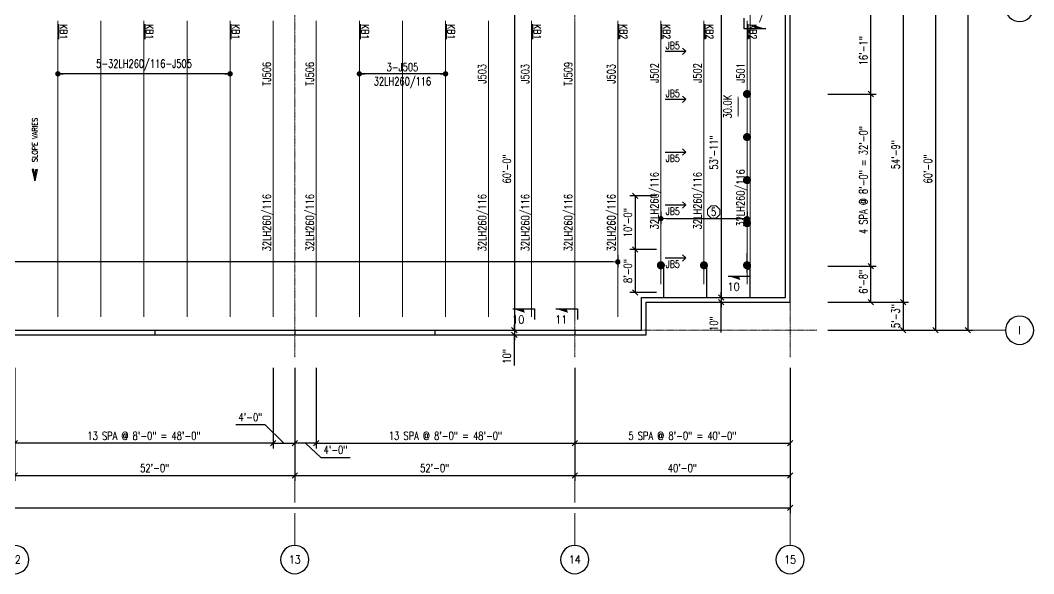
# Model space of a CAD drawing. Extents: x -14553 to 17595, y -13361 to 12610.
# Drawn here: x 6732 to 8991, y -5943 to -4708 of the extents above; entities that cross this region are included whole.
import ezdxf
from ezdxf.enums import TextEntityAlignment as Align
from ezdxf.lldxf.tags import DXFTag

# ---------------------------------------------------------------- set-up
doc = ezdxf.new("R2010")
doc.units = 0
doc.header["$LTSCALE"] = 0.5
doc.header["$MEASUREMENT"] = 0
doc.linetypes.add('CENTER', pattern=[2, 1.25, -0.25, 0.25, -0.25])
doc.layers.get('0').update_dxf_attribs({"linetype": 'CONTINUOUS'})
doc.layers.get('DEFPOINTS').update_dxf_attribs({"linetype": 'CONTINUOUS'})
for name, color, linetype in [('BRIDGING-KB', 140, 'CONTINUOUS'), ('Deck', 6, 'CONTINUOUS'), ('Grid-Bubbles', 2, 'CONTINUOUS'), ('Section-Cuts', 2, 'CONTINUOUS')]:
    doc.layers.add(name, color=color, linetype=linetype)
for name, color, linetype, lineweight in [('CMU-FAUX', 254, 'CONTINUOUS', 30), ('CMU-Walls', 254, 'CONTINUOUS', 30), ('Dim-Grid', 11, 'CONTINUOUS', 20), ('Grid-Lines', 251, 'CENTER', 5), ('Joist-Dims', 11, 'CONTINUOUS', 20), ('Joist-Marks', 50, 'CONTINUOUS', 35), ('Joists', 1, 'CONTINUOUS', 15), ('Load-Key', 140, 'CONTINUOUS', 35)]:
    doc.layers.add(name, color=color, linetype=linetype, lineweight=lineweight)
doc.layers.add('ESFR - 6in MAINS', color=7, linetype='ESFR 6 MAINS', lineweight=9, true_color=0xc6c7c4)
doc.styles.add('NORMAL', font='simplex.shx', dxfattribs={"width": 0.75})
doc.styles.add('SECTION-ARROWS', font='simplex.shx', dxfattribs={"width": 0.75})
doc.styles.add('SECTION-ATTRIB-BOLD', font='simplex.shx', dxfattribs={"width": 0.75})
doc.styles.get("Standard").update_dxf_attribs({"font": 'SIMPLEX.SHX', "width": 0.75})
tags = doc.linetypes.add('ESFR 6 MAINS', pattern='A,0.25,-0.1,0,-0.1,0.25,-0.1,0,-0.1,["(6)",Standard,S=0.05,R=0,X=-0.05,Y=-0.025],-0.1,0,-0.1', length=1.1).pattern_tags.tags
tags[18] = DXFTag(74, 10)
doc.dimstyles.new('NMBS T192', dxfattribs={"dimscale": 192, "dimtxt": 0.09375, "dimasz": 0.0625, "dimexe": 0.0625, "dimexo": 0.125, "dimgap": 0.03125, "dimtad": 1, "dimdec": 4, "dimrnd": 0.0625, "dimzin": 3, "dimdsep": 46, "dimlunit": 4, "dimtxsty": 'Standard', "dimblk1": 'OBLIQUE', "dimblk2": 'OBLIQUE', "dimsah": 1, "dimcen": -0.125, "dimclrt": 2, "dimadec": 0, "dimazin": 0, "dimtfac": 0.625, "dimtdec": 4, "dimtmove": 0, "dimatfit": 2, "dimfxl": 0.0625, "dimtvp": 0.7, "dimtolj": 1, "dimtzin": 3, "dimarcsym": 0})
doc.dimstyles.new('NMBS T192 Dots', dxfattribs={"dimscale": 192, "dimtxt": 0.09375, "dimasz": 0.0625, "dimexe": 0.0625, "dimexo": 0.125, "dimgap": 0.03125, "dimtad": 1, "dimdec": 4, "dimrnd": 0.0625, "dimzin": 3, "dimdsep": 46, "dimlunit": 4, "dimtxsty": 'Standard', "dimblk": 'DOT', "dimcen": -0.125, "dimse1": 1, "dimse2": 1, "dimclrd": 4, "dimclrt": 50, "dimadec": 0, "dimazin": 0, "dimtfac": 0.625, "dimtdec": 4, "dimtmove": 0, "dimatfit": 2, "dimldrblk": 'OBLIQUE', "dimfxl": 0.0625, "dimtvp": 0.7, "dimtolj": 1, "dimtzin": 3, "dimarcsym": 0})

# ---------------------------------------------------------------- blocks, each defined once
blk = doc.blocks.new('Grid-Bub')
at = {"color": 0}
blk.add_circle((0, 0), 0.164, dxfattribs=at)
at = {"style": 'SECTION-ATTRIB-BOLD', "width": 0.875}
blk.add_attdef('LABEL', text='', height=0.0938, dxfattribs=at).set_placement((0, 0), align=Align.MIDDLE_CENTER)
blk = doc.blocks.new('_OBLIQUE')
at = {"color": 0, "linetype": 'ByBlock'}
blk.add_line((-0.5, -0.5), (0.5, 0.5), dxfattribs=at)
blk = doc.blocks.new('*D40')
at = {"layer": 'DEFPOINTS', "color": 0, "transparency": 16777216}
for p in [(8508, -4680), (8508, -5400), (8772, -5400)]:
    blk.add_point(p, dxfattribs=at)
at = {"layer": 'Dim-Grid', "color": 0, "lineweight": -2, "transparency": 16777216}
for p, q in [((8532, -4680), (8784, -4680)), ((8772, -4680), (8772, -5400)), ((8532, -5400), (8784, -5400))]:
    blk.add_line(p, q, dxfattribs=at)
at = {"layer": 'Dim-Grid', "color": 0, "lineweight": -2, "transparency": 16777216, "xscale": 12, "yscale": 12, "zscale": 12}
for p, rotation in [((8772, -4680), 90), ((8772, -5400), 270)]:
    blk.add_blockref('_OBLIQUE', p, dxfattribs=dict(at, rotation=rotation))
at = {"layer": 'Dim-Grid', "color": 2, "transparency": 16777216, "insert": (8755.3, -5040), "char_height": 18, "attachment_point": 5, "rotation": 90}
blk.add_mtext('\\A1;60\'-0"', dxfattribs=at)
blk = doc.blocks.new('*D41')
at = {"layer": 'DEFPOINTS', "color": 0, "transparency": 16777216}
for p in [(8508, 0), (8508, -5400), (8844, -5400)]:
    blk.add_point(p, dxfattribs=at)
at = {"layer": 'Dim-Grid', "color": 0, "lineweight": -2, "transparency": 16777216}
for p, q in [((8532, 0), (8856, 0)), ((8844, 0), (8844, -5400)), ((8532, -5400), (8856, -5400))]:
    blk.add_line(p, q, dxfattribs=at)
at = {"layer": 'Dim-Grid', "color": 0, "lineweight": -2, "transparency": 16777216, "xscale": 12, "yscale": 12, "zscale": 12}
for p, rotation in [((8844, 0), 90), ((8844, -5400), 270)]:
    blk.add_blockref('_OBLIQUE', p, dxfattribs=dict(at, rotation=rotation))
at = {"layer": 'Dim-Grid', "color": 2, "transparency": 16777216, "insert": (8827.3, -2700), "char_height": 18, "attachment_point": 5, "rotation": 90}
blk.add_mtext('\\A1;450\'-0"', dxfattribs=at)
blk = doc.blocks.new('*D51')
at = {"layer": 'DEFPOINTS', "color": 0, "transparency": 16777216}
for p in [(6720, -5460), (7344, -5460), (7344, -5724)]:
    blk.add_point(p, dxfattribs=at)
at = {"layer": 'Dim-Grid', "color": 0, "lineweight": -2, "transparency": 16777216}
for p, q in [((6720, -5484), (6720, -5736)), ((7344, -5484), (7344, -5736)), ((6720, -5724), (7344, -5724))]:
    blk.add_line(p, q, dxfattribs=at)
at = {"layer": 'Dim-Grid', "color": 0, "lineweight": -2, "transparency": 16777216, "xscale": 12, "yscale": 12, "zscale": 12, "rotation": 180}
blk.add_blockref('_OBLIQUE', (6720, -5724), dxfattribs=at)
at = {"layer": 'Dim-Grid', "color": 0, "lineweight": -2, "transparency": 16777216, "xscale": 12, "yscale": 12, "zscale": 12}
blk.add_blockref('_OBLIQUE', (7344, -5724), dxfattribs=at)
at = {"layer": 'Dim-Grid', "color": 2, "transparency": 16777216, "insert": (7032, -5707.3), "char_height": 18, "attachment_point": 5}
blk.add_mtext('\\A1;52\'-0"', dxfattribs=at)
blk = doc.blocks.new('*D48')
at = {"layer": 'DEFPOINTS', "color": 0, "transparency": 16777216}
for p in [(7344, -5460), (7968, -5460), (7968, -5724)]:
    blk.add_point(p, dxfattribs=at)
at = {"layer": 'Dim-Grid', "color": 0, "lineweight": -2, "transparency": 16777216}
for p, q in [((7344, -5484), (7344, -5736)), ((7968, -5484), (7968, -5736)), ((7344, -5724), (7968, -5724))]:
    blk.add_line(p, q, dxfattribs=at)
at = {"layer": 'Dim-Grid', "color": 0, "lineweight": -2, "transparency": 16777216, "xscale": 12, "yscale": 12, "zscale": 12, "rotation": 180}
blk.add_blockref('_OBLIQUE', (7344, -5724), dxfattribs=at)
at = {"layer": 'Dim-Grid', "color": 0, "lineweight": -2, "transparency": 16777216, "xscale": 12, "yscale": 12, "zscale": 12}
blk.add_blockref('_OBLIQUE', (7968, -5724), dxfattribs=at)
at = {"layer": 'Dim-Grid', "color": 2, "transparency": 16777216, "insert": (7656, -5707.3), "char_height": 18, "attachment_point": 5}
blk.add_mtext('\\A1;52\'-0"', dxfattribs=at)
blk = doc.blocks.new('*D49')
at = {"layer": 'DEFPOINTS', "color": 0, "transparency": 16777216}
for p in [(7968, -5460), (8448, -5460), (8448, -5724)]:
    blk.add_point(p, dxfattribs=at)
at = {"layer": 'Dim-Grid', "color": 0, "lineweight": -2, "transparency": 16777216}
for p, q in [((7968, -5484), (7968, -5736)), ((8448, -5484), (8448, -5736)), ((7968, -5724), (8448, -5724))]:
    blk.add_line(p, q, dxfattribs=at)
at = {"layer": 'Dim-Grid', "color": 0, "lineweight": -2, "transparency": 16777216, "xscale": 12, "yscale": 12, "zscale": 12, "rotation": 180}
blk.add_blockref('_OBLIQUE', (7968, -5724), dxfattribs=at)
at = {"layer": 'Dim-Grid', "color": 0, "lineweight": -2, "transparency": 16777216, "xscale": 12, "yscale": 12, "zscale": 12}
blk.add_blockref('_OBLIQUE', (8448, -5724), dxfattribs=at)
at = {"layer": 'Dim-Grid', "color": 2, "transparency": 16777216, "insert": (8208, -5707.3), "char_height": 18, "attachment_point": 5}
blk.add_mtext('\\A1;40\'-0"', dxfattribs=at)
blk = doc.blocks.new('*D47')
at = {"layer": 'DEFPOINTS', "color": 0, "transparency": 16777216}
for p in [(0, -5460), (8448, -5460), (8448, -5796)]:
    blk.add_point(p, dxfattribs=at)
at = {"layer": 'Dim-Grid', "color": 0, "lineweight": -2, "transparency": 16777216}
for p, q in [((0, -5484), (0, -5808)), ((8448, -5484), (8448, -5808)), ((0, -5796), (8448, -5796))]:
    blk.add_line(p, q, dxfattribs=at)
at = {"layer": 'Dim-Grid', "color": 0, "lineweight": -2, "transparency": 16777216, "xscale": 12, "yscale": 12, "zscale": 12, "rotation": 180}
blk.add_blockref('_OBLIQUE', (0, -5796), dxfattribs=at)
at = {"layer": 'Dim-Grid', "color": 0, "lineweight": -2, "transparency": 16777216, "xscale": 12, "yscale": 12, "zscale": 12}
blk.add_blockref('_OBLIQUE', (8448, -5796), dxfattribs=at)
at = {"layer": 'Dim-Grid', "color": 2, "transparency": 16777216, "insert": (4224, -5779.3), "char_height": 18, "attachment_point": 5}
blk.add_mtext('\\A1;704\'-0"', dxfattribs=at)
blk = doc.blocks.new('*D80')
at = {"layer": 'DEFPOINTS', "color": 0, "transparency": 16777216}
for p in [(7872, -4680), (7833.4, -5400), (7872, -5400)]:
    blk.add_point(p, dxfattribs=at)
at = {"layer": 'Dim-Grid', "color": 0, "lineweight": -2, "transparency": 16777216}
blk.add_line((7833.4, -4680), (7833.4, -5400), dxfattribs=at)
at = {"layer": 'Dim-Grid', "color": 0, "lineweight": -2, "transparency": 16777216, "xscale": 12, "yscale": 12, "zscale": 12}
for p, rotation in [((7833.4, -4680), 90), ((7833.4, -5400), 270)]:
    blk.add_blockref('_OBLIQUE', p, dxfattribs=dict(at, rotation=rotation))
at = {"layer": 'Dim-Grid', "color": 2, "transparency": 16777216, "insert": (7816.7, -5040), "char_height": 18, "attachment_point": 5, "rotation": 90}
blk.add_mtext('\\A1;60\'-0"', dxfattribs=at)
blk = doc.blocks.new('*D81')
at = {"layer": 'DEFPOINTS', "color": 0, "transparency": 16777216}
for p in [(7833.4, -5410), (7850.5, -5410), (7872, -5400)]:
    blk.add_point(p, dxfattribs=at)
at = {"layer": 'Dim-Grid', "color": 0, "lineweight": -2, "transparency": 16777216}
for p, q in [((7833.4, -5400), (7833.4, -5388)), ((7833.4, -5400), (7833.4, -5410)), ((7833.4, -5400), (7833.4, -5410)), ((7833.4, -5410), (7833.4, -5422)), ((7833.4, -5478.2), (7833.4, -5410))]:
    blk.add_line(p, q, dxfattribs=at)
at = {"layer": 'Dim-Grid', "color": 0, "lineweight": -2, "transparency": 16777216, "xscale": 12, "yscale": 12, "zscale": 12}
for p, rotation in [((7833.4, -5400), 270), ((7833.4, -5410), 90)]:
    blk.add_blockref('_OBLIQUE', p, dxfattribs=dict(at, rotation=rotation))
at = {"layer": 'Dim-Grid', "color": 2, "transparency": 16777216, "insert": (7816.7, -5458.1), "char_height": 18, "attachment_point": 5, "rotation": 90}
blk.add_mtext('\\A1;10"', dxfattribs=at)
blk = doc.blocks.new('_DOT')
at = {"color": 0, "linetype": 'ByBlock'}
blk.add_line((-0.5, 0), (-1, 0), dxfattribs=at)
at = {"color": 0, "linetype": 'ByBlock', "const_width": 0.5}
blk.add_lwpolyline([(-0.25, 0, 1), (0.25, 0, 1)], format="xyb", close=True, dxfattribs=at)
blk = doc.blocks.new('*D113')
at = {"layer": 'DEFPOINTS', "color": 0, "transparency": 16777216}
for p in [(4224, -5208.4), (8064, -5208.4), (4224, -5247.5)]:
    blk.add_point(p, dxfattribs=at)
at = {"layer": 'Joist-Dims', "color": 0, "lineweight": -2, "transparency": 16777216}
for p, q in [((4224, -5232.4), (4224, -5259.5)), ((8064, -5232.4), (8064, -5259.5)), ((8052, -5247.5), (4236, -5247.5))]:
    blk.add_line(p, q, dxfattribs=at)
at = {"layer": 'Joist-Dims', "color": 0, "lineweight": -2, "transparency": 16777216, "xscale": 12, "yscale": 12, "zscale": 12, "rotation": 180}
blk.add_blockref('_DOT', (4224, -5247.5), dxfattribs=at)
at = {"layer": 'Joist-Dims', "color": 0, "lineweight": -2, "transparency": 16777216, "xscale": 12, "yscale": 12, "zscale": 12}
blk.add_blockref('_DOT', (8064, -5247.5), dxfattribs=at)
at = {"layer": 'Joist-Dims', "color": 2, "transparency": 16777216, "insert": (6191.1, -5232.5), "char_height": 18, "attachment_point": 5}
blk.add_mtext('\\A1;6', dxfattribs=at)
blk = doc.blocks.new('DOT')
at = {"color": 0, "linetype": 'ByBlock'}
blk.add_line((-0.5, 0), (-1, 0), dxfattribs=at)
at = {"color": 0, "linetype": 'ByBlock', "const_width": 0.5}
blk.add_lwpolyline([(-0.25, 0, 1), (0.25, 0, 1)], format="xyb", close=True, dxfattribs=at)
blk = doc.blocks.new('*D114')
at = {"layer": 'DEFPOINTS', "color": 0, "transparency": 16777216}
for p in [(8160, -5111.9), (8352, -5111.9), (8352, -5151)]:
    blk.add_point(p, dxfattribs=at)
at = {"layer": 'Joist-Dims', "color": 0, "lineweight": -2, "transparency": 16777216}
for p, q in [((8160, -5135.9), (8160, -5163)), ((8352, -5135.9), (8352, -5163)), ((8172, -5151), (8340, -5151))]:
    blk.add_line(p, q, dxfattribs=at)
at = {"layer": 'Joist-Dims', "color": 0, "lineweight": -2, "transparency": 16777216, "xscale": 12, "yscale": 12, "zscale": 12, "rotation": 180}
blk.add_blockref('_DOT', (8160, -5151), dxfattribs=at)
at = {"layer": 'Joist-Dims', "color": 0, "lineweight": -2, "transparency": 16777216, "xscale": 12, "yscale": 12, "zscale": 12}
blk.add_blockref('_DOT', (8352, -5151), dxfattribs=at)
at = {"layer": 'Joist-Dims', "color": 2, "transparency": 16777216, "insert": (8277.5, -5136), "char_height": 18, "attachment_point": 5}
blk.add_mtext('\\A1;5', dxfattribs=at)
blk = doc.blocks.new('*D126')
at = {"layer": 'DEFPOINTS', "color": 0, "transparency": 16777216}
for p in [(8256, -4680), (8256, -5327), (8294.6, -5327)]:
    blk.add_point(p, dxfattribs=at)
at = {"layer": 'Dim-Grid', "color": 0, "lineweight": -2, "transparency": 16777216}
blk.add_line((8294.6, -4680), (8294.6, -5327), dxfattribs=at)
at = {"layer": 'Dim-Grid', "color": 0, "lineweight": -2, "transparency": 16777216, "xscale": 12, "yscale": 12, "zscale": 12}
for p, rotation in [((8294.6, -4680), 90), ((8294.6, -5327), 270)]:
    blk.add_blockref('_OBLIQUE', p, dxfattribs=dict(at, rotation=rotation))
at = {"layer": 'Dim-Grid', "color": 2, "transparency": 16777216, "insert": (8277.9, -5003.5), "char_height": 18, "attachment_point": 5, "rotation": 90}
blk.add_mtext('\\A1;53\'-11"', dxfattribs=at)
blk = doc.blocks.new('*D127')
at = {"layer": 'DEFPOINTS', "color": 0, "transparency": 16777216}
for p in [(8256, -5327), (8277.5, -5337), (8294.6, -5337)]:
    blk.add_point(p, dxfattribs=at)
at = {"layer": 'Dim-Grid', "color": 0, "lineweight": -2, "transparency": 16777216}
for p, q in [((8294.6, -5327), (8294.6, -5315)), ((8294.6, -5327), (8294.6, -5337)), ((8294.6, -5327), (8294.6, -5337)), ((8294.6, -5337), (8294.6, -5349)), ((8294.6, -5405.2), (8294.6, -5337))]:
    blk.add_line(p, q, dxfattribs=at)
at = {"layer": 'Dim-Grid', "color": 0, "lineweight": -2, "transparency": 16777216, "xscale": 12, "yscale": 12, "zscale": 12}
for p, rotation in [((8294.6, -5327), 270), ((8294.6, -5337), 90)]:
    blk.add_blockref('_OBLIQUE', p, dxfattribs=dict(at, rotation=rotation))
at = {"layer": 'Dim-Grid', "color": 2, "transparency": 16777216, "insert": (8277.9, -5385.1), "char_height": 18, "attachment_point": 5, "rotation": 90}
blk.add_mtext('\\A1;10"', dxfattribs=at)
blk = doc.blocks.new('*D166')
at = {"layer": 'DEFPOINTS', "color": 0, "transparency": 16777216}
for p in [(6720, -5460), (7296, -5460), (6720, -5652)]:
    blk.add_point(p, dxfattribs=at)
at = {"layer": 'Dim-Grid', "color": 0, "lineweight": -2, "transparency": 16777216}
for p, q in [((6720, -5484), (6720, -5664)), ((7296, -5484), (7296, -5664)), ((7296, -5652), (6720, -5652))]:
    blk.add_line(p, q, dxfattribs=at)
at = {"layer": 'Dim-Grid', "color": 0, "lineweight": -2, "transparency": 16777216, "xscale": 12, "yscale": 12, "zscale": 12}
for p, rotation in [((6720, -5652), 179.9999906653421), ((7296, -5652), 359.9999906653421)]:
    blk.add_blockref('_OBLIQUE', p, dxfattribs=dict(at, rotation=rotation))
at = {"layer": 'Dim-Grid', "color": 2, "transparency": 16777216, "insert": (7008, -5635.3), "char_height": 18, "attachment_point": 5, "rotation": 360}
blk.add_mtext('\\A1;13 SPA @ 8\'-0" = 48\'-0"', dxfattribs=at)
blk = doc.blocks.new('*D167')
at = {"layer": 'DEFPOINTS', "color": 0, "transparency": 16777216}
for p in [(7296, -5460), (7344, -5460), (7344, -5652)]:
    blk.add_point(p, dxfattribs=at)
at = {"layer": 'Dim-Grid', "color": 0, "lineweight": -2, "transparency": 16777216}
for p, q in [((7296, -5484), (7296, -5664)), ((7344, -5484), (7344, -5664)), ((7277.8, -5610.7), (7212.5, -5610.7)), ((7320, -5652), (7277.8, -5610.7)), ((7296, -5652), (7344, -5652))]:
    blk.add_line(p, q, dxfattribs=at)
at = {"layer": 'Dim-Grid', "color": 0, "lineweight": -2, "transparency": 16777216, "xscale": 12, "yscale": 12, "zscale": 12}
for p, rotation in [((7296, -5652), 179.9999906653421), ((7344, -5652), 359.9999906653421)]:
    blk.add_blockref('_OBLIQUE', p, dxfattribs=dict(at, rotation=rotation))
at = {"layer": 'Dim-Grid', "color": 2, "transparency": 16777216, "insert": (7245.2, -5594), "char_height": 18, "attachment_point": 5, "rotation": 360}
blk.add_mtext('\\A1;4\'-0"', dxfattribs=at)
blk = doc.blocks.new('*D168')
at = {"layer": 'DEFPOINTS', "color": 0, "transparency": 16777216}
for p in [(7392, -5460), (7968, -5460), (7968, -5652)]:
    blk.add_point(p, dxfattribs=at)
at = {"layer": 'Dim-Grid', "color": 0, "lineweight": -2, "transparency": 16777216}
for p, q in [((7392, -5484), (7392, -5664)), ((7968, -5484), (7968, -5664)), ((7392, -5652), (7968, -5652))]:
    blk.add_line(p, q, dxfattribs=at)
at = {"layer": 'Dim-Grid', "color": 0, "lineweight": -2, "transparency": 16777216, "xscale": 12, "yscale": 12, "zscale": 12, "rotation": 180}
blk.add_blockref('_OBLIQUE', (7392, -5652), dxfattribs=at)
at = {"layer": 'Dim-Grid', "color": 0, "lineweight": -2, "transparency": 16777216, "xscale": 12, "yscale": 12, "zscale": 12}
blk.add_blockref('_OBLIQUE', (7968, -5652), dxfattribs=at)
at = {"layer": 'Dim-Grid', "color": 2, "transparency": 16777216, "insert": (7680, -5635.3), "char_height": 18, "attachment_point": 5}
blk.add_mtext('\\A1;13 SPA @ 8\'-0" = 48\'-0"', dxfattribs=at)
blk = doc.blocks.new('*D169')
at = {"layer": 'DEFPOINTS', "color": 0, "transparency": 16777216}
for p in [(7344, -5460), (7392, -5460), (7344, -5652)]:
    blk.add_point(p, dxfattribs=at)
at = {"layer": 'Dim-Grid', "color": 0, "lineweight": -2, "transparency": 16777216}
for p, q in [((7344, -5484), (7344, -5664)), ((7392, -5484), (7392, -5664)), ((7392, -5652), (7344, -5652)), ((7368, -5652), (7402.1, -5683.6)), ((7402.1, -5683.6), (7467.5, -5683.6))]:
    blk.add_line(p, q, dxfattribs=at)
at = {"layer": 'Dim-Grid', "color": 0, "lineweight": -2, "transparency": 16777216, "xscale": 12, "yscale": 12, "zscale": 12, "rotation": 180}
blk.add_blockref('_OBLIQUE', (7344, -5652), dxfattribs=at)
at = {"layer": 'Dim-Grid', "color": 0, "lineweight": -2, "transparency": 16777216, "xscale": 12, "yscale": 12, "zscale": 12}
blk.add_blockref('_OBLIQUE', (7392, -5652), dxfattribs=at)
at = {"layer": 'Dim-Grid', "color": 2, "transparency": 16777216, "insert": (7434.8, -5666.9), "char_height": 18, "attachment_point": 5}
blk.add_mtext('\\A1;4\'-0"', dxfattribs=at)
blk = doc.blocks.new('*D170')
at = {"layer": 'DEFPOINTS', "color": 0, "transparency": 16777216}
for p in [(7968, -5460), (8448, -5460), (8448, -5652)]:
    blk.add_point(p, dxfattribs=at)
at = {"layer": 'Dim-Grid', "color": 0, "lineweight": -2, "transparency": 16777216}
for p, q in [((7968, -5484), (7968, -5664)), ((8448, -5484), (8448, -5664)), ((7968, -5652), (8448, -5652))]:
    blk.add_line(p, q, dxfattribs=at)
at = {"layer": 'Dim-Grid', "color": 0, "lineweight": -2, "transparency": 16777216, "xscale": 12, "yscale": 12, "zscale": 12, "rotation": 180}
blk.add_blockref('_OBLIQUE', (7968, -5652), dxfattribs=at)
at = {"layer": 'Dim-Grid', "color": 0, "lineweight": -2, "transparency": 16777216, "xscale": 12, "yscale": 12, "zscale": 12}
blk.add_blockref('_OBLIQUE', (8448, -5652), dxfattribs=at)
at = {"layer": 'Dim-Grid', "color": 2, "transparency": 16777216, "insert": (8208, -5635.3), "char_height": 18, "attachment_point": 5}
blk.add_mtext('\\A1;5 SPA @ 8\'-0" = 40\'-0"', dxfattribs=at)
blk = doc.blocks.new('*D187')
at = {"layer": 'DEFPOINTS', "color": 0, "transparency": 16777216}
for p in [(8508, -4680), (8508, -5337), (8700, -5337)]:
    blk.add_point(p, dxfattribs=at)
at = {"layer": 'Dim-Grid', "color": 0, "lineweight": -2, "transparency": 16777216}
for p, q in [((8532, -4680), (8712, -4680)), ((8700, -4680), (8700, -5337)), ((8532, -5337), (8712, -5337))]:
    blk.add_line(p, q, dxfattribs=at)
at = {"layer": 'Dim-Grid', "color": 0, "lineweight": -2, "transparency": 16777216, "xscale": 12, "yscale": 12, "zscale": 12}
for p, rotation in [((8700, -4680), 90), ((8700, -5337), 270)]:
    blk.add_blockref('_OBLIQUE', p, dxfattribs=dict(at, rotation=rotation))
at = {"layer": 'Dim-Grid', "color": 2, "transparency": 16777216, "insert": (8683.3, -5008.5), "char_height": 18, "attachment_point": 5, "rotation": 90}
blk.add_mtext('\\A1;54\'-9"', dxfattribs=at)
blk = doc.blocks.new('*D184')
at = {"layer": 'DEFPOINTS', "color": 0, "transparency": 16777216}
for p in [(8508, -5337), (8508, -5400), (8700, -5400)]:
    blk.add_point(p, dxfattribs=at)
at = {"layer": 'Dim-Grid', "color": 0, "lineweight": -2, "transparency": 16777216}
for p, q in [((8532, -5337), (8712, -5337)), ((8700, -5337), (8700, -5400)), ((8532, -5400), (8712, -5400))]:
    blk.add_line(p, q, dxfattribs=at)
at = {"layer": 'Dim-Grid', "color": 0, "lineweight": -2, "transparency": 16777216, "xscale": 12, "yscale": 12, "zscale": 12}
for p, rotation in [((8700, -5337), 90), ((8700, -5400), 270)]:
    blk.add_blockref('_OBLIQUE', p, dxfattribs=dict(at, rotation=rotation))
at = {"layer": 'Dim-Grid', "color": 2, "transparency": 16777216, "insert": (8683.3, -5368.5), "char_height": 18, "attachment_point": 5, "rotation": 90}
blk.add_mtext('\\A1;5\'-3"', dxfattribs=at)
blk = doc.blocks.new('*D320')
at = {"layer": 'DEFPOINTS', "color": 0, "transparency": 16777216}
for p in [(8174.5, -5100), (8102.9, -5220), (8174.5, -5220)]:
    blk.add_point(p, dxfattribs=at)
at = {"layer": 'Dim-Grid', "color": 0, "lineweight": -2, "transparency": 16777216}
for p, q in [((8150.5, -5100), (8090.9, -5100)), ((8102.9, -5100), (8102.9, -5220)), ((8150.5, -5220), (8090.9, -5220))]:
    blk.add_line(p, q, dxfattribs=at)
at = {"layer": 'Dim-Grid', "color": 0, "lineweight": -2, "transparency": 16777216, "xscale": 12, "yscale": 12, "zscale": 12}
for p, rotation in [((8102.9, -5100), 90), ((8102.9, -5220), 270)]:
    blk.add_blockref('_OBLIQUE', p, dxfattribs=dict(at, rotation=rotation))
at = {"layer": 'Dim-Grid', "color": 2, "transparency": 16777216, "insert": (8086.2, -5160), "char_height": 18, "attachment_point": 5, "rotation": 90}
blk.add_mtext('\\A1;10\'-0"', dxfattribs=at)
blk = doc.blocks.new('*D321')
at = {"layer": 'DEFPOINTS', "color": 0, "transparency": 16777216}
for p in [(8174.5, -5220), (8102.9, -5316), (8174.5, -5316)]:
    blk.add_point(p, dxfattribs=at)
at = {"layer": 'Dim-Grid', "color": 0, "lineweight": -2, "transparency": 16777216}
for p, q in [((8150.5, -5220), (8090.9, -5220)), ((8102.9, -5220), (8102.9, -5316)), ((8150.5, -5316), (8090.9, -5316))]:
    blk.add_line(p, q, dxfattribs=at)
at = {"layer": 'Dim-Grid', "color": 0, "lineweight": -2, "transparency": 16777216, "xscale": 12, "yscale": 12, "zscale": 12}
for p, rotation in [((8102.9, -5220), 90), ((8102.9, -5316), 270)]:
    blk.add_blockref('_OBLIQUE', p, dxfattribs=dict(at, rotation=rotation))
at = {"layer": 'Dim-Grid', "color": 2, "transparency": 16777216, "insert": (8086.2, -5268), "char_height": 18, "attachment_point": 5, "rotation": 90}
blk.add_mtext('\\A1;8\'-0"', dxfattribs=at)
blk = doc.blocks.new('JDS_SectArrow')
at = {"layer": 'Section-Cuts'}
for p, q in [((0.25, 0.21875), (0.25, -0.03125)), ((0.25, -0.03125), (0.125, -0.03125))]:
    blk.add_line(p, q, dxfattribs=at)
blk.add_solid([(0.203125, 0.078125), (0.25, 0.21875), (0.25, 0.09375), (0.25, 0.21875)], dxfattribs=at)
at = {"layer": 'Section-Cuts', "color": 140, "lineweight": 30, "style": 'SECTION-ARROWS', "width": 0.875, "flags": 8}
blk.add_attdef('SECT', text='', height=0.09375, rotation=90, dxfattribs=at).set_placement((0.125, 0.15625), align=Align.MIDDLE_CENTER)
blk = doc.blocks.new('*D410')
at = {"layer": 'DEFPOINTS', "color": 0, "transparency": 16777216}
for p in [(7488, -4828), (7488, -4828), (7680, -4828)]:
    blk.add_point(p, dxfattribs=at)
at = {"layer": 'Joist-Marks', "color": 4, "lineweight": -2, "transparency": 16777216}
blk.add_line((7668, -4828), (7500, -4828), dxfattribs=at)
at = {"layer": 'Joist-Marks', "color": 4, "lineweight": -2, "transparency": 16777216, "xscale": 12, "yscale": 12, "zscale": 12, "rotation": 180}
blk.add_blockref('_DOT', (7488, -4828), dxfattribs=at)
at = {"layer": 'Joist-Marks', "color": 4, "lineweight": -2, "transparency": 16777216, "xscale": 12, "yscale": 12, "zscale": 12}
blk.add_blockref('_DOT', (7680, -4828), dxfattribs=at)
at = {"layer": 'Joist-Marks', "color": 50, "transparency": 16777216, "char_height": 18, "attachment_point": 5}
for s, insert in [('\\A1;3-J505', (7584, -4813)), ('\\A1;32LH260/116', (7584, -4847.7))]:
    blk.add_mtext(s, dxfattribs=dict(at, insert=insert))
blk = doc.blocks.new('*D411')
at = {"layer": 'DEFPOINTS', "color": 0, "transparency": 16777216}
for p in [(6816, -4828), (6816, -4828), (7200, -4828)]:
    blk.add_point(p, dxfattribs=at)
at = {"layer": 'Joist-Marks', "color": 4, "lineweight": -2, "transparency": 16777216}
blk.add_line((7188, -4828), (6828, -4828), dxfattribs=at)
at = {"layer": 'Joist-Marks', "color": 4, "lineweight": -2, "transparency": 16777216, "xscale": 12, "yscale": 12, "zscale": 12, "rotation": 180}
blk.add_blockref('_DOT', (6816, -4828), dxfattribs=at)
at = {"layer": 'Joist-Marks', "color": 4, "lineweight": -2, "transparency": 16777216, "xscale": 12, "yscale": 12, "zscale": 12}
blk.add_blockref('_DOT', (7200, -4828), dxfattribs=at)
at = {"layer": 'Joist-Marks', "color": 50, "transparency": 16777216, "insert": (7008, -4808.3), "char_height": 18, "attachment_point": 5}
blk.add_mtext('\\A1;5-32LH260/116-J505', dxfattribs=at)
blk = doc.blocks.new('*D432')
at = {"layer": 'DEFPOINTS', "color": 0, "transparency": 16777216}
for p in [(8508, -5257), (8628, -5257), (8508, -5337)]:
    blk.add_point(p, dxfattribs=at)
at = {"layer": 'Dim-Grid', "color": 0, "lineweight": -2, "transparency": 16777216}
for p, q in [((8532, -5257), (8640, -5257)), ((8628, -5337), (8628, -5257)), ((8532, -5337), (8640, -5337))]:
    blk.add_line(p, q, dxfattribs=at)
at = {"layer": 'Dim-Grid', "color": 0, "lineweight": -2, "transparency": 16777216, "xscale": 12, "yscale": 12, "zscale": 12}
for p, rotation in [((8628, -5257), 90), ((8628, -5337), 270)]:
    blk.add_blockref('_OBLIQUE', p, dxfattribs=dict(at, rotation=rotation))
at = {"layer": 'Dim-Grid', "color": 2, "transparency": 16777216, "insert": (8611.3, -5292), "char_height": 18, "attachment_point": 5, "rotation": 90}
blk.add_mtext('\\A1;6\'-8"', dxfattribs=at)
blk = doc.blocks.new('*D433')
at = {"layer": 'DEFPOINTS', "color": 0, "transparency": 16777216}
for p in [(8508, -4873), (8628, -4873), (8508, -5257)]:
    blk.add_point(p, dxfattribs=at)
at = {"layer": 'Dim-Grid', "color": 0, "lineweight": -2, "transparency": 16777216}
for p, q in [((8532, -4873), (8640, -4873)), ((8628, -5257), (8628, -4873)), ((8532, -5257), (8640, -5257))]:
    blk.add_line(p, q, dxfattribs=at)
at = {"layer": 'Dim-Grid', "color": 0, "lineweight": -2, "transparency": 16777216, "xscale": 12, "yscale": 12, "zscale": 12}
for p, rotation in [((8628, -4873), 90), ((8628, -5257), 270)]:
    blk.add_blockref('_OBLIQUE', p, dxfattribs=dict(at, rotation=rotation))
at = {"layer": 'Dim-Grid', "color": 2, "transparency": 16777216, "insert": (8611.3, -5065), "char_height": 18, "attachment_point": 5, "rotation": 90}
blk.add_mtext('\\A1;4 SPA @ 8\'-0" = 32\'-0"', dxfattribs=at)
blk = doc.blocks.new('*D434')
at = {"layer": 'DEFPOINTS', "color": 0, "transparency": 16777216}
for p in [(8508, -4680), (8628, -4680), (8508, -4873)]:
    blk.add_point(p, dxfattribs=at)
at = {"layer": 'Dim-Grid', "color": 0, "lineweight": -2, "transparency": 16777216}
for p, q in [((8532, -4680), (8640, -4680)), ((8628, -4873), (8628, -4680)), ((8532, -4873), (8640, -4873))]:
    blk.add_line(p, q, dxfattribs=at)
at = {"layer": 'Dim-Grid', "color": 0, "lineweight": -2, "transparency": 16777216, "xscale": 12, "yscale": 12, "zscale": 12}
for p, rotation in [((8628, -4680), 90), ((8628, -4873), 270)]:
    blk.add_blockref('_OBLIQUE', p, dxfattribs=dict(at, rotation=rotation))
at = {"layer": 'Dim-Grid', "color": 2, "transparency": 16777216, "insert": (8611.3, -4776.5), "char_height": 18, "attachment_point": 5, "rotation": 90}
blk.add_mtext('\\A1;16\'-1"', dxfattribs=at)

msp = doc.modelspace()

# ---------------------------------------------------------------- linework, layer by layer
msp.add_lwpolyline([(6764.45247, -5066.84109), (6762.32438, -5041.6753), (6758.88586, -5041.6753), (6764.45247, -5066.84109), (6766.89473, -5041.6753), (6770.06322, -5041.6753), (6764.45247, -5066.84109)])
at = {"layer": 'CMU-FAUX'}
for p, q in [((8169.50521, -4777.65416), (8215.34421, -4777.65416)), ((8215.34421, -4777.65416), (8208.27314, -4770.5831)), ((8215.34421, -4777.65416), (8208.27314, -4784.72523)), ((8215.34421, -4884.52587), (8208.27314, -4877.4548)), ((8169.50521, -4884.52587), (8215.34421, -4884.52587)), ((8215.34421, -4884.52587), (8208.27314, -4891.59694)), ((8169.50521, -5002.51725), (8215.34421, -5002.51725)), ((8215.34421, -5002.51725), (8208.27314, -4995.44618)), ((8215.34421, -5002.51725), (8208.27314, -5009.58831)), ((8169.50521, -5120.50862), (8215.34421, -5120.50862)), ((8215.34421, -5120.50862), (8208.27314, -5113.43756)), ((8215.34421, -5120.50862), (8208.27314, -5127.57969)), ((8169.50521, -5238.5), (8215.34421, -5238.5)), ((8215.34421, -5238.5), (8208.27314, -5231.42893)), ((8215.34421, -5238.5), (8208.27314, -5245.57107))]:
    msp.add_line(p, q, dxfattribs=at)
at = {"layer": 'CMU-Walls'}
for p, q in [((8438, -5327), (8438, -4463.125)), ((8448, -5337), (8448, -4463.125)), ((8117, -5400), (8117, -5327)), ((8117, -5327), (8438, -5327)), ((8127, -5410), (8127, -5337)), ((8127, -5337), (8448, -5337)), ((4224, -5400), (8117, -5400)), ((4224, -5410), (8127, -5410)), ((7032, -5400), (7032, -5410)), ((7344, -5400), (7344, -5410)), ((7656, -5400), (7656, -5410)), ((7968, -5400), (7968, -5410))]:
    msp.add_line(p, q, dxfattribs=at)
at = {"layer": 'Deck'}
for p, q in [((8166, -5255), (8166, -5327)), ((8262, -5255), (8262, -5327)), ((8358, -5255), (8358, -5327))]:
    msp.add_line(p, q, dxfattribs=at)
at = {"layer": 'Dim-Grid'}
for p, q in [((8784, -5400), (8832, -5400)), ((8856, -5400), (8928, -5400)), ((7344, -5736), (7344, -5784)), ((7968, -5736), (7968, -5784)), ((8448, -5736), (8448, -5784)), ((7344, -5808), (7344, -5880)), ((7968, -5808), (7968, -5880)), ((8448, -5808), (8448, -5880))]:
    msp.add_line(p, q, dxfattribs=at)
at = {"layer": 'ESFR - 6in MAINS'}
msp.add_line((8359, -2843), (8359, -5327), dxfattribs=at)
at = {"layer": 'Grid-Lines'}
for p, q in [((7344, 60), (7344, -5460)), ((7968, 60), (7968, -5460)), ((8448, 60), (8448, -5460)), ((-60, -5400), (8508, -5400))]:
    msp.add_line(p, q, dxfattribs=at)
at = {"layer": 'Joist-Dims'}
msp.add_lwpolyline([(8263.87192, -5130.29824), (8271.84874, -5122.32141), (8283.12967, -5122.32141), (8291.1065, -5130.29824), (8291.1065, -5141.57917), (8283.12967, -5149.55599), (8271.84874, -5149.55599), (8263.87192, -5141.57917)], close=True, dxfattribs=at)
at = {"layer": 'Joists'}
for p, q in [((6816, -4710), (6816, -5370)), ((6912, -4710), (6912, -5370)), ((7008, -4710), (7008, -5370)), ((7104, -4710), (7104, -5370)), ((7200, -4710), (7200, -5370)), ((7488, -4710), (7488, -5370)), ((7584, -4710), (7584, -5370)), ((7680, -4710), (7680, -5370)), ((7776, -4710), (7776, -5370)), ((7872, -4710), (7872, -5370)), ((7968, -4710), (7968, -5370)), ((8064, -4710), (8064, -5370)), ((8160, -4710), (8160, -5297)), ((8256, -4710), (8256, -5297)), ((8352, -4710), (8352, -5297))]:
    msp.add_line(p, q, dxfattribs=at)
at = {"layer": 'Joists', "color": 6}
for p, q in [((7296, -4710), (7296, -5370)), ((7392, -4710), (7392, -5370))]:
    msp.add_line(p, q, dxfattribs=at)
at = {"layer": 'Load-Key', "color": 2}
for points in [[(8331.99843, -4925.20103, 0, 9, 0), (8331.99843, -4908.70103, 2.4, 2.4, 0), (8331.99843, -4893.70103, 9, 0, 0), (8331.99843, -4877.20103, 0, 0, 0)], [(8160, -5223.5, 0, 9, 0), (8160, -5240, 2.4, 2.4, 0), (8160, -5271.5, 2.4, 2.4, 0)], [(8256, -5223.5, 0, 9, 0), (8256, -5240, 2.4, 2.4, 0), (8256, -5271.5, 2.4, 2.4, 0)], [(8352, -5223.5, 0, 9, 0), (8352, -5240, 2.4, 2.4, 0), (8352, -5271.5, 2.4, 2.4, 0)]]:
    msp.add_lwpolyline(points, format="xyseb", dxfattribs=at)
at = {"layer": 'Load-Key', "color": 2, "const_width": 9}
for points in [[(8352, -4868.5, -1), (8352, -4877.5, -1)], [(8352, -4964.5, -1), (8352, -4973.5, -1)], [(8352, -5060.5, -1), (8352, -5069.5, -1)], [(8352, -5156.5, -1), (8352, -5165.5, -1)], [(8160, -5259.5, 1), (8160, -5250.5, 1)], [(8256, -5259.5, 1), (8256, -5250.5, 1)], [(8352, -5259.5, 1), (8352, -5250.5, 1)], [(8352, -5252.5, -1), (8352, -5261.5)]]:
    msp.add_lwpolyline(points, format="xyb", close=True, dxfattribs=at)

# ---------------------------------------------------------------- block references
at = {"layer": 'Grid-Bubbles'}
ref = msp.add_blockref('Grid-Bub', (8959.5, -4680), dxfattribs=dict(at, xscale=-192, yscale=192))
ref.add_attrib('LABEL', 'H', dxfattribs={"layer": '0', "height": 18.00005, "style": 'SECTION-ATTRIB-BOLD', "width": 0.875}).set_placement((8959.5, -4680), align=Align.MIDDLE_CENTER)
ref = msp.add_blockref('Grid-Bub', (8959.5, -5400), dxfattribs=dict(at, xscale=-192, yscale=192))
ref.add_attrib('LABEL', 'I', dxfattribs={"layer": '0', "height": 18.00005, "style": 'SECTION-ATTRIB-BOLD', "width": 0.875}).set_placement((8959.5, -5400), align=Align.MIDDLE_CENTER)
ref = msp.add_blockref('Grid-Bub', (6720, -5911.5), dxfattribs=dict(at, xscale=-192, yscale=192, rotation=180))
ref.add_attrib('LABEL', '12', dxfattribs={"layer": '0', "height": 18.000045, "style": 'SECTION-ATTRIB-BOLD', "width": 0.875}).set_placement((6720, -5911.5), align=Align.MIDDLE_CENTER)
ref = msp.add_blockref('Grid-Bub', (7344, -5911.5), dxfattribs=dict(at, xscale=-192, yscale=192, rotation=180))
ref.add_attrib('LABEL', '13', dxfattribs={"layer": '0', "height": 18.000045, "style": 'SECTION-ATTRIB-BOLD', "width": 0.875}).set_placement((7344, -5911.5), align=Align.MIDDLE_CENTER)
ref = msp.add_blockref('Grid-Bub', (7968, -5911.5), dxfattribs=dict(at, xscale=-192, yscale=192, rotation=180))
ref.add_attrib('LABEL', '14', dxfattribs={"layer": '0', "height": 18.000045, "style": 'SECTION-ATTRIB-BOLD', "width": 0.875}).set_placement((7968, -5911.5), align=Align.MIDDLE_CENTER)
ref = msp.add_blockref('Grid-Bub', (8448, -5911.5), dxfattribs=dict(at, xscale=-192, yscale=192, rotation=180))
ref.add_attrib('LABEL', '15', dxfattribs={"layer": '0', "height": 18.000045, "style": 'SECTION-ATTRIB-BOLD', "width": 0.875}).set_placement((8448, -5911.5), align=Align.MIDDLE_CENTER)
at = {"layer": 'Section-Cuts'}
ref = msp.add_blockref('JDS_SectArrow', (8352, -4680), dxfattribs=dict(at, xscale=192, yscale=192, rotation=269.9999999999997))
ref.add_attrib('SECT', '7', dxfattribs={"color": 140, "lineweight": 30, "height": 18, "style": 'SECTION-ARROWS', "width": 0.875}).set_placement((8382, -4704), align=Align.MIDDLE_CENTER)
ref = msp.add_blockref('JDS_SectArrow', (8352, -5327), dxfattribs=dict(at, xscale=192, yscale=192, rotation=89.99999999999991))
ref.add_attrib('SECT', '10', dxfattribs={"color": 140, "lineweight": 30, "height": 18, "style": 'SECTION-ARROWS', "width": 0.875}).set_placement((8322, -5303), align=Align.MIDDLE_CENTER)
ref = msp.add_blockref('JDS_SectArrow', (7872, -5400), dxfattribs=dict(at, xscale=192, yscale=192, rotation=89.99999999999991))
ref.add_attrib('SECT', '10', dxfattribs={"color": 140, "lineweight": 30, "height": 18, "style": 'SECTION-ARROWS', "width": 0.875}).set_placement((7842, -5376), align=Align.MIDDLE_CENTER)
ref = msp.add_blockref('JDS_SectArrow', (7968, -5400), dxfattribs=dict(at, xscale=192, yscale=192, rotation=89.99999999999991))
ref.add_attrib('SECT', '11', dxfattribs={"color": 140, "lineweight": 30, "height": 18, "style": 'SECTION-ARROWS', "width": 0.875}).set_placement((7938, -5376), align=Align.MIDDLE_CENTER)

# ---------------------------------------------------------------- texts
at = {"width": 0.75}
msp.add_text('SLOPE VARIES', height=12, rotation=90, dxfattribs=at).set_placement((6770.59161, -5024.83991))
at = {"layer": 'BRIDGING-KB', "style": 'NORMAL', "width": 0.8}
for s, p in [('%%UKB1', (6816, -4734)), ('%%UKB1', (7008, -4734)), ('%%UKB1', (7200, -4734)), ('%%UKB1', (7488, -4734)), ('%%UKB1', (7680, -4734)), ('%%UKB1', (7872, -4734)), ('%%UKB2', (8064, -4734)), ('%%UKB2', (8160, -4734)), ('%%UKB2', (8256, -4734)), ('%%UKB2', (8352, -4734))]:
    msp.add_text(s, height=16, rotation=270.00014526, dxfattribs=at).set_placement(p, align=Align.BOTTOM_CENTER)
at = {"layer": 'CMU-FAUX', "style": 'NORMAL', "width": 0.8}
for p in [(8186.61165, -4777.65416), (8186.61165, -4884.52587), (8186.61165, -5029.18391), (8186.61165, -5147.17529), (8186.61165, -5265.16667)]:
    msp.add_text('JB5', height=16, dxfattribs=at).set_placement(p, align=Align.BOTTOM_CENTER)
at = {"layer": 'Joist-Marks', "width": 0.75}
for s, p in [('TJ506', (7296, -4827.97547)), ('TJ506', (7392, -4827.97547)), ('J503', (7776, -4827.97547)), ('J503', (7872, -4827.97547)), ('TJ509', (7968, -4827.97547)), ('J503', (8064, -4827.97547)), ('J502', (8160, -4826.10332)), ('J502', (8256, -4826.10332)), ('J501', (8352, -4826.10332)), ('32LH260/116', (8160, -5111)), ('32LH260/116', (8256, -5111)), ('32LH260/116', (8352, -5104.79672)), ('32LH260/116', (7296, -5160)), ('32LH260/116', (7392, -5160)), ('32LH260/116', (7776, -5160)), ('32LH260/116', (7872, -5160)), ('32LH260/116', (7968, -5160)), ('32LH260/116', (8064, -5160))]:
    msp.add_text(s, height=18, rotation=90, dxfattribs=at).set_placement(p, align=Align.BOTTOM_CENTER)
at = {"layer": 'Load-Key', "color": 2, "style": 'NORMAL', "width": 0.75}
msp.add_text('30.0K', height=18, rotation=90, dxfattribs=at).set_placement((8323.14086, -4901.20103), align=Align.BOTTOM_CENTER)

# ---------------------------------------------------------------- dimensions: what is measured, and where the dimension line sits
at = {"layer": 'Dim-Grid'}
for base, p1, p2, picture, middle in [((8844, -5400), (8508, 0), (8508, -5400), '*D41', (8827.28571, -2700)), ((8772, -5400), (8508, -4680), (8508, -5400), '*D40', (8755.28571, -5040)), ((8700, -5337), (8508, -4680), (8508, -5337), '*D187', (8683.28571, -5008.5))]:
    dim = msp.add_linear_dim(base=base, p1=p1, p2=p2, angle=90, dimstyle='NMBS T192', dxfattribs=at)
    dim.commit()
    dim.dimension.update_dxf_attribs({"geometry": picture, "text_midpoint": middle})
for base, p1, p2, angle, override, picture, middle in [((7833.41098, -5400), (7872, -4680), (7872, -5400), 270, {"dimse1": 1, "dimse2": 1}, '*D80', (7816.6967, -5040)), ((8294.58902, -5327), (8256, -4680), (8256, -5327), 270, {"dimse1": 1, "dimse2": 1}, '*D126', (8277.87473, -5003.5)), ((8628, -4680), (8508, -4873), (8508, -4680), 90, {"dimtmove": 1}, '*D434', (8611.28571, -4776.5)), ((8102.9255, -5220), (8174.49387, -5100), (8174.49387, -5220), 270, {"dimtmove": 1}, '*D320', (8086.21122, -5160)), ((8102.9255, -5316), (8174.49387, -5220), (8174.49387, -5316), 270, {"dimtmove": 1}, '*D321', (8086.21122, -5268))]:
    dim = msp.add_linear_dim(base=base, p1=p1, p2=p2, angle=angle, dimstyle='NMBS T192', override=override, dxfattribs=at)
    dim.commit()
    dim.dimension.update_dxf_attribs({"geometry": picture, "text_midpoint": middle})
for base, p1, p2, angle, text, picture, middle in [((8628, -4873), (8508, -5257), (8508, -4873), 90, '4 SPA @ 8\'-0" = <>', '*D433', (8611.28571, -5065)), ((6719.99995, -5652), (7295.99998, -5460), (6719.99998, -5460), 179.99999067, '13 SPA @ 8\'-0" = <>', '*D166', (7007.99995, -5635.28576)), ((7968.00002, -5652), (7392.00002, -5460), (7968.00002, -5460), 0.00000933, '13 SPA @ 8\'-0" = <>', '*D168', (7680.00002, -5635.28571)), ((8448, -5652), (7968.00002, -5460), (8448, -5460), 0.00000933, '5 SPA @ 8\'-0" = <>', '*D170', (8208.00001, -5635.28571))]:
    dim = msp.add_linear_dim(base=base, p1=p1, p2=p2, angle=angle, text=text, dimstyle='NMBS T192', override={"dimtmove": 1}, dxfattribs=at)
    dim.commit()
    dim.dimension.update_dxf_attribs({"geometry": picture, "text_midpoint": middle})
dim = msp.add_linear_dim(base=(8628, -5257), p1=(8508, -5337), p2=(8508, -5257), angle=90, dimstyle='NMBS T192', dxfattribs=at)
dim.commit()
dim.dimension.update_dxf_attribs({"geometry": '*D432', "text_midpoint": (8628, -5292), "dimtype": 160})
for base, p1, p2, angle, override, picture, middle in [((8294.58902, -5337), (8256, -5327), (8277.5, -5337), 270, {"dimse1": 1, "dimse2": 1, "dimtmove": 1}, '*D127', (8295.70495, -5385.1012)), ((8700, -5400), (8508, -5337), (8508, -5400), 90, {"dimtmove": 1}, '*D184', (8700, -5368.5)), ((7833.41098, -5410), (7872, -5400), (7850.5, -5410), 270, {"dimse1": 1, "dimse2": 1, "dimtmove": 1}, '*D81', (7832.29505, -5458.1012)), ((7343.99997, -5652.0001), (7295.99998, -5460), (7344, -5460), 179.99999067, {"dimtmove": 1}, '*D167', (7271.83947, -5610.71894)), ((7344, -5652.0001), (7392.00002, -5460), (7344, -5460), 0.00000933, {"dimtmove": 1}, '*D169', (7408.13697, -5683.5975))]:
    dim = msp.add_linear_dim(base=base, p1=p1, p2=p2, angle=angle, dimstyle='NMBS T192', override=override, dxfattribs=at)
    dim.commit()
    dim.dimension.update_dxf_attribs({"geometry": picture, "text_midpoint": middle, "dimtype": 160})
for base, p1, p2, picture, middle in [((8448, -5796), (0, -5460), (8448, -5460), '*D47', (4224, -5779.28571)), ((7344, -5724), (6720, -5460), (7344, -5460), '*D51', (7032, -5707.28571)), ((7968, -5724), (7344, -5460), (7968, -5460), '*D48', (7656, -5707.28571)), ((8448, -5724), (7968, -5460), (8448, -5460), '*D49', (8208, -5707.28571))]:
    dim = msp.add_linear_dim(base=base, p1=p1, p2=p2, dimstyle='NMBS T192', dxfattribs=at)
    dim.commit()
    dim.dimension.update_dxf_attribs({"geometry": picture, "text_midpoint": middle})
at = {"layer": 'Joist-Dims'}
for base, p1, p2, text, picture, middle in [((8352, -5151.0048), (8160, -5111.88572), (8352, -5111.88572), '5', '*D114', (8277.48921, -5151.0048)), ((4224, -5247.51157), (8064, -5208.39249), (4224, -5208.39249), '6', '*D113', (6191.05861, -5247.51157))]:
    dim = msp.add_linear_dim(base=base, p1=p1, p2=p2, angle=180, text=text, dimstyle='NMBS T192', override={"dimblk1": 'DOT', "dimblk2": 'DOT'}, dxfattribs=at)
    dim.commit()
    dim.dimension.update_dxf_attribs({"geometry": picture, "text_midpoint": middle, "dimtype": 160})
at = {"layer": 'Joist-Marks'}
for base, p1, p2, text, picture, middle in [((6816, -4827.97547), (7200, -4827.97547), (6816, -4827.97547), '5-32LH260/116-J505', '*D411', (7008, -4808.26119)), ((7488, -4827.97547), (7680, -4827.97547), (7488, -4827.97547), '3-J505\\X32LH260/116', '*D410', (7584, -4827.97547))]:
    dim = msp.add_linear_dim(base=base, p1=p1, p2=p2, text=text, dimstyle='NMBS T192 Dots', dxfattribs=at)
    dim.commit()
    dim.dimension.update_dxf_attribs({"geometry": picture, "text_midpoint": middle})

doc.saveas('drawing.dxf')
